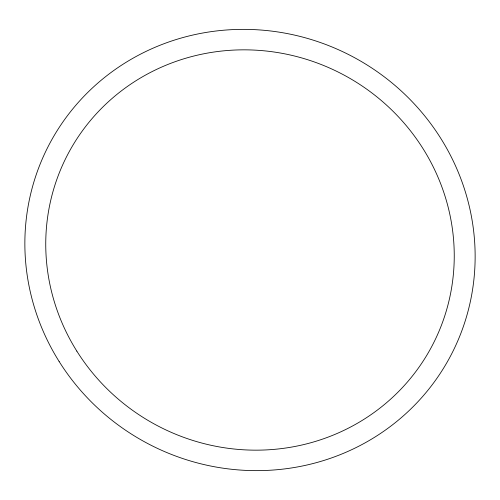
<?xml version="1.0" encoding="UTF-8"?>
<svg xmlns="http://www.w3.org/2000/svg" width="500" height="500" viewBox="0 0 500 500"><rect width="100%" height="100%" fill="white"/><g stroke="black" fill="none" stroke-linecap="round" stroke-linejoin="round"><path stroke-width="0.75" d="M59.131 361.488A226.831 218.9 27.7 0 0 448.844 359.144A226.831 218.9 27.7 0 0 242.019 29.369A226.831 218.9 27.7 0 0 59.131 361.488M76.844 351.144A205.781 198.581 27.7 0 0 430.394 349.012A205.781 198.581 27.7 0 0 242.763 49.844A205.781 198.581 27.7 0 0 76.844 351.144"/></g></svg>
